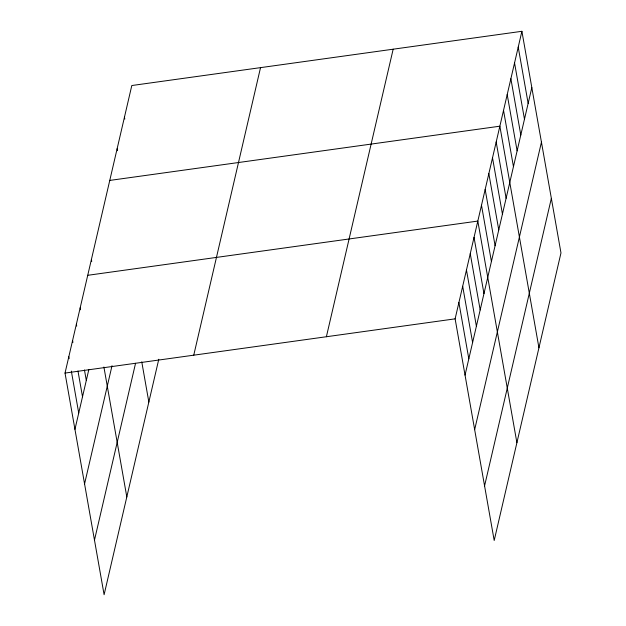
<?xml version="1.0" encoding="UTF-8"?>
<svg xmlns="http://www.w3.org/2000/svg" width="626" height="626" viewBox="0 0 626 626"><rect width="100%" height="100%" fill="white"/><g stroke="black" fill="none" stroke-linecap="round" stroke-linejoin="round"><path stroke-width="0.94" d="M158.785 359.254L104.104 594.7L65.026 373.073L131.804 85.527L521.896 31.3L560.974 252.927L494.196 540.473L455.118 318.845L521.896 31.3M74.948 429.342L88.822 369.598M84.565 483.914L112.031 365.678M94.479 540.128L135.552 363.291M193.755 355.177L260.533 67.631M326.389 336.741L393.167 49.196M465.04 375.115L531.818 87.57M474.657 429.679L541.443 142.133M484.571 485.901L551.35 198.356M109.769 180.421L499.861 126.194L538.939 347.813M87.734 275.307L477.818 221.08L516.896 442.707M65.026 373.073L455.118 318.845M518.226 47.114L528.148 103.384M514.549 62.929L524.471 119.198M510.879 78.743L520.801 135.013M507.201 94.557L517.123 150.827M503.531 110.372L513.453 166.641M496.183 142.008L506.105 198.27M492.513 157.822L502.435 214.084M488.843 173.637L498.758 229.899M485.166 189.451L495.088 245.713M481.496 205.265L491.418 261.535M474.038 237.371L483.961 293.641M470.251 253.671L480.173 309.933M466.464 269.962L476.386 326.232M462.684 286.262L472.607 342.524M458.897 302.554L468.819 358.815M124.464 117.156L124.801 119.065M117.117 148.792L117.453 150.694M141.758 361.836L148.847 402.041M91.404 259.493L91.74 261.402M103.9 367L126.812 496.934M80.159 307.898L80.496 309.807M76.38 324.19L76.716 326.099M84.447 369.966L86.302 380.459M72.593 340.489L72.929 342.399M77.976 371.007L82.515 396.751M68.813 356.781L69.142 358.69M71.333 371.085L78.727 413.05"/></g></svg>
